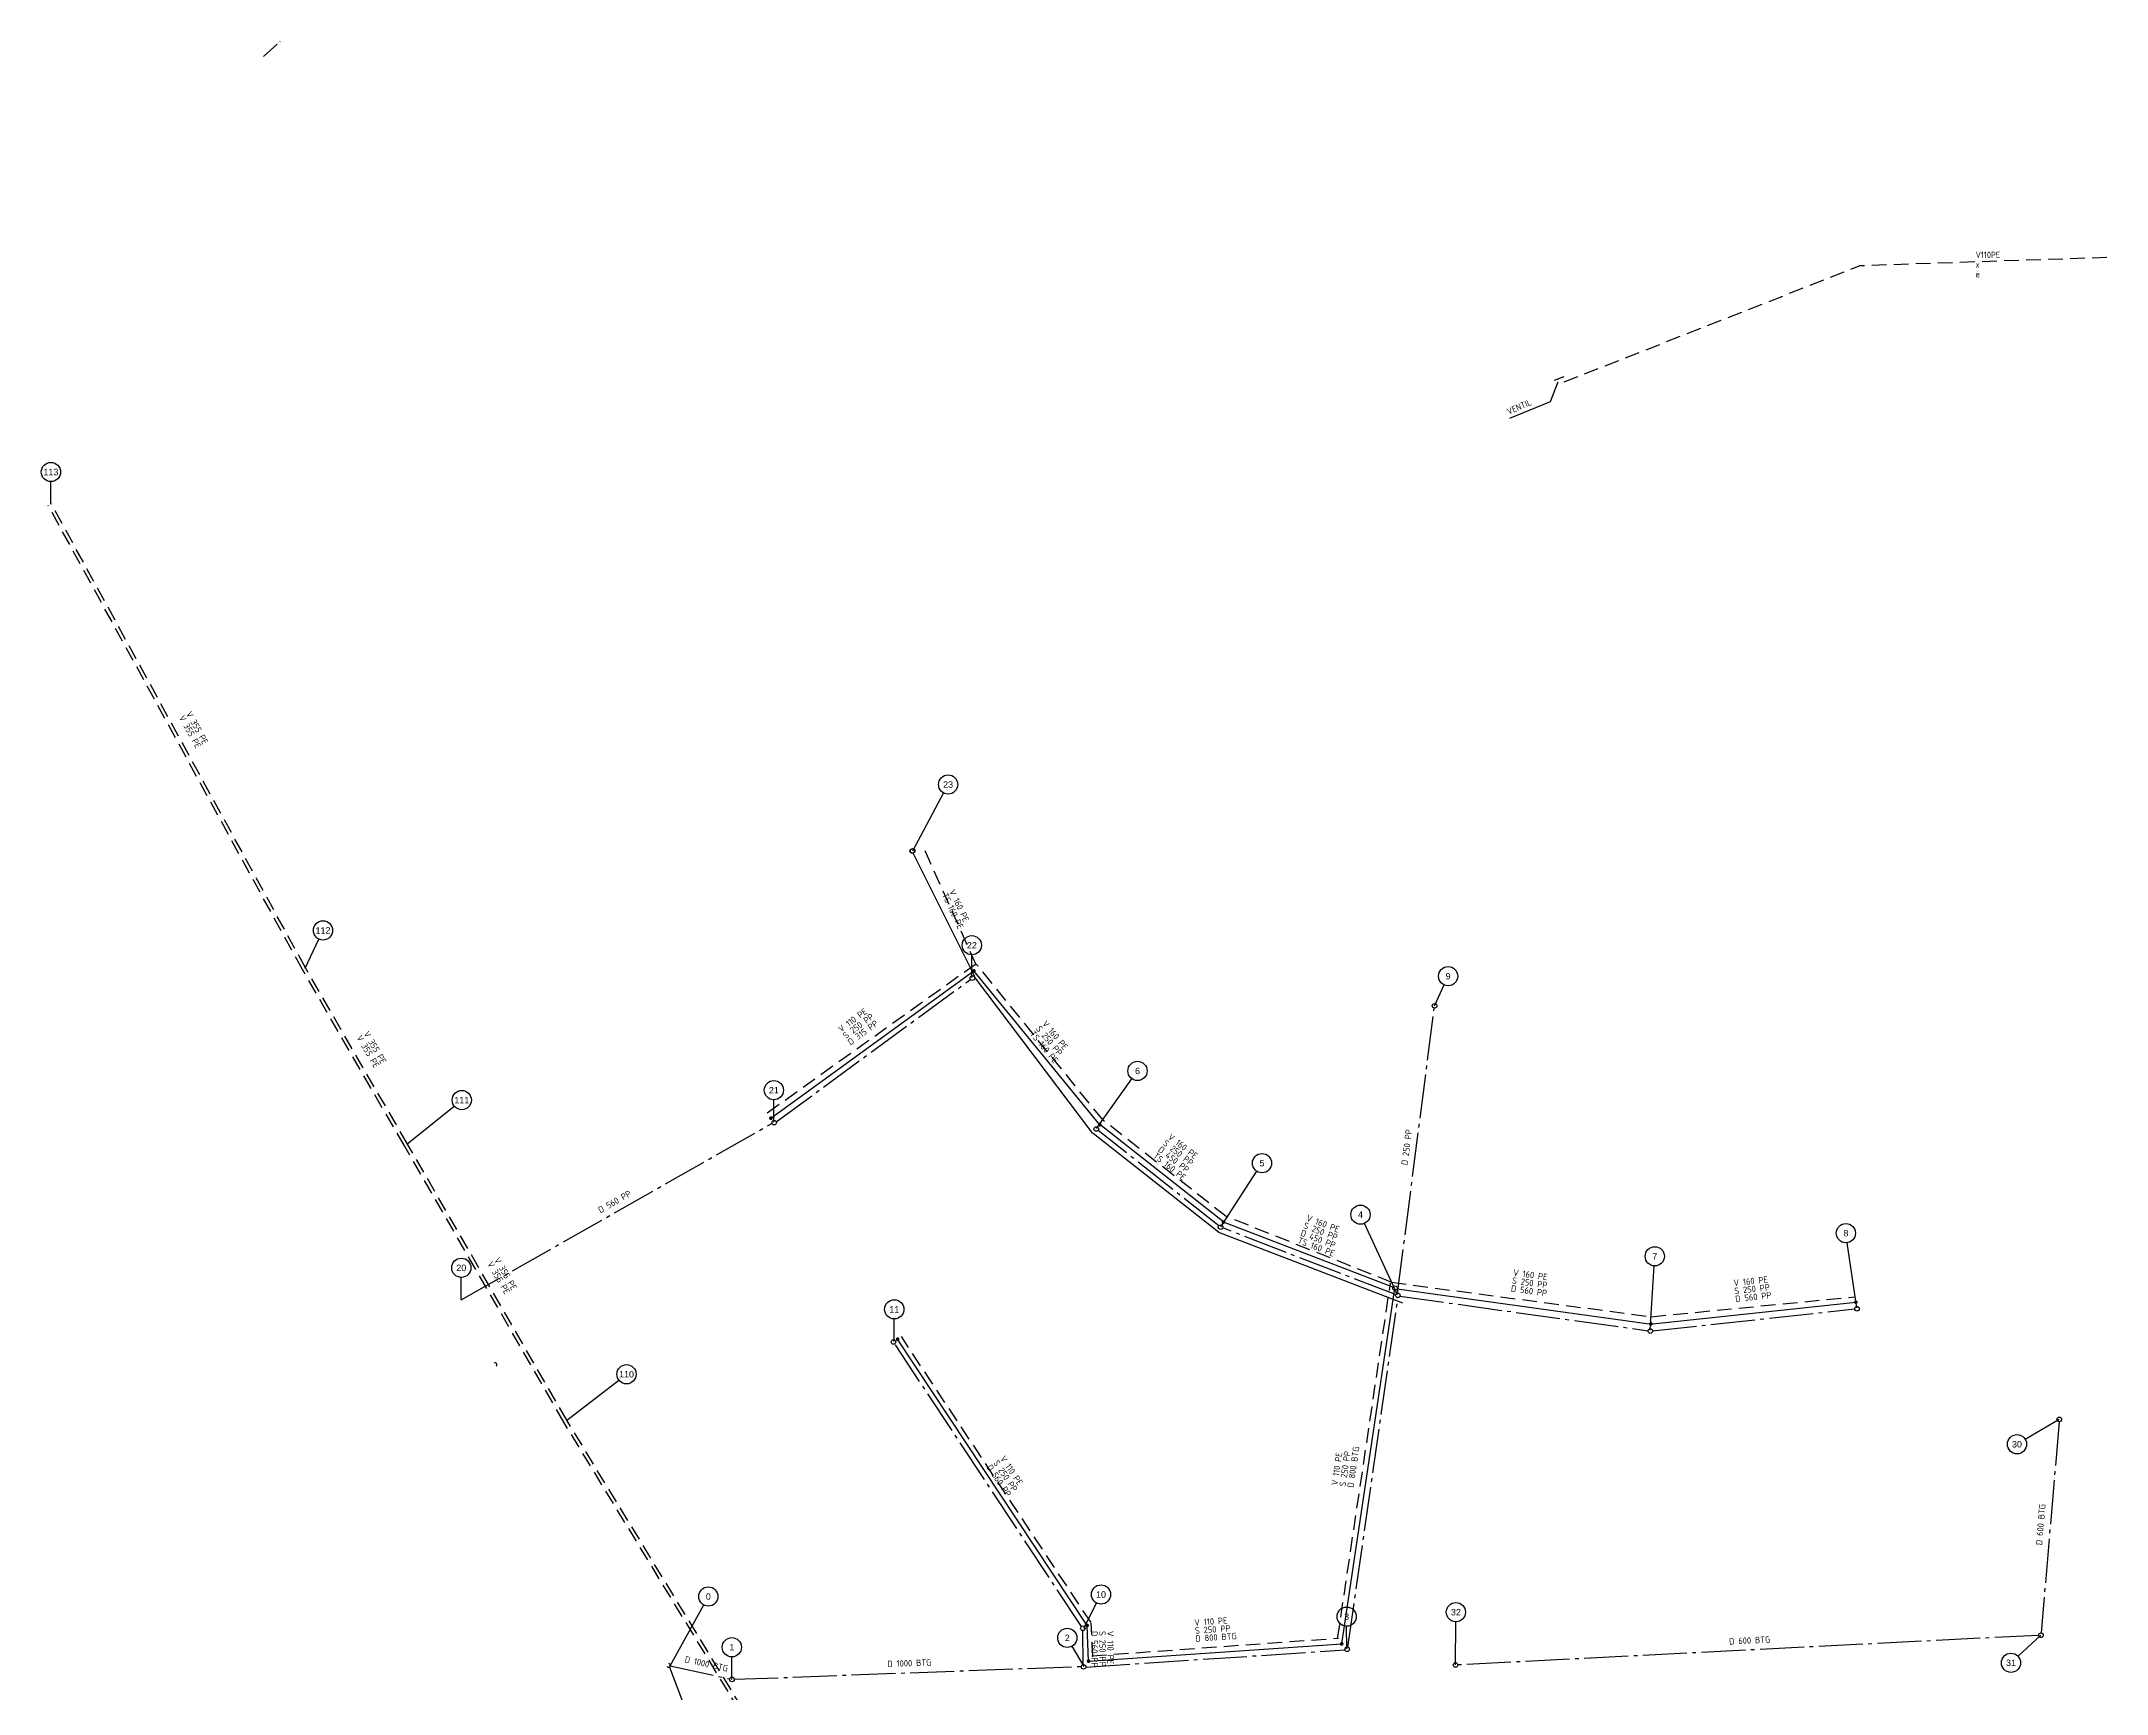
# Model space of a CAD drawing. Header units: metres. Extents: x 119275 to 120955, y 6139297 to 6148667.
# Drawn here: x 119275 to 119837, y 6148217 to 6148667 of the extents above; entities that cross this region are included whole.
import ezdxf
from ezdxf.enums import TextEntityAlignment as Align

# ---------------------------------------------------------------- set-up
doc = ezdxf.new("R2010")
doc.units = ezdxf.units.M
for name, pattern in [('BH90-PMB-DV', [16, 12, -1.5, 1, -1.5]), ('BH90-PMB-SPV', [16, 8, 8]), ('BH90-PMB-V', [6, 4, -2]), ('STRECKPRICK', [7, 5, -1, 0, -1])]:
    doc.linetypes.add(name, pattern=pattern)
doc.layers.get('0').update_dxf_attribs({"linetype": 'CONTINUOUS'})
for name, color, linetype in [('Dagvattenledningar', 5, 'STRECKPRICK'), ('M-41-Brunn_nb', 6, 'CONTINUOUS'), ('M-41-Brunn_tb', 6, 'CONTINUOUS'), ('M-41-Dagvledn', 6, 'BH90-PMB-DV'), ('M-41-Spillvledn', 6, 'BH90-PMB-SPV'), ('M-41-Spillvledn_tryck', 6, 'BH90-PMB-SPV-T'), ('M-41-Vattenledn', 6, 'BH90-PMB-V'), ('M-43-Dimension', 1, 'CONTINUOUS'), ('M-43-Nodmarkering', 3, 'CONTINUOUS'), ('VA_UT_INLOPP', 4, 'CONTINUOUS')]:
    doc.layers.add(name, color=color, linetype=linetype)
doc.styles.add('Arial', font='ARIAL.TTF')
doc.styles.add('ISO', font='ISO')
doc.styles.add('ISO3098', font='iso3098.shx')
doc.linetypes.add('BH90-PMB-SPV-T', pattern='A,8,[16,BH90K.SHX,S=1,R=0,X=0,Y=0],8', length=16)

# ---------------------------------------------------------------- blocks, each defined once
blk = doc.blocks.new('BH90923F')
blk.add_arc((0, -1), 1, 0, 180)
blk = doc.blocks.new('BH90901f')
blk.add_circle((0, 0), 1.25)
at = {"color": 1, "style": 'ISO', "flags": 8}
blk.add_attdef('NB', (-1.3, 1.8), '', height=2.5, dxfattribs=at)
blk = doc.blocks.new('BH90902f')
at = {"const_width": 1}
blk.add_lwpolyline([(-0.5, 0, 1), (0.5, 0, 1)], format="xyb", close=True, dxfattribs=at)
at = {"color": 1, "style": 'ISO', "flags": 8}
blk.add_attdef('TB', (-1.3, 1.8), '', height=2.5, dxfattribs=at)

msp = doc.modelspace()

# ---------------------------------------------------------------- linework, layer by layer
at = {"layer": 'Dagvattenledningar', "extrusion": (1.41091e-08, -2.66725e-08, 1)}
msp.add_line((119335.17, 6148662.55, 0), (119339.74, 6148666.68, 0), dxfattribs=at)
at = {"layer": 'M-41-Dagvledn', "extrusion": (1.41091e-08, -2.66725e-08, 1)}
msp.add_line((119445.86, 6148223.74, 0), (119450.13, 6148212.43, 0), dxfattribs=at)
at = {"layer": 'M-41-Dagvledn', "extrusion": (1.41091e-08, -2.66725e-08, 1), "elevation": -0.16}
for points in [[(119474.93, 6148372.35), (119527.88, 6148411.11)], [(119644.27, 6148325.67), (119654.25, 6148403.3)], [(119389.11, 6148323.8), (119473.77, 6148371.9)], [(119595.52, 6148344.01), (119562.62, 6148369.99)], [(119643.71, 6148325.23), (119596.6, 6148343.4)], [(119630.7, 6148229.22), (119644.35, 6148324.42)], [(119644.89, 6148324.82), (119712.5, 6148315.4)], [(119713.74, 6148315.38), (119768.81, 6148321.33)], [(119558.13, 6148234.85), (119507.23, 6148311.82)], [(119824.52, 6148290.61), (119819.62, 6148233.07)], [(119558.55, 6148224.46), (119558.48, 6148233.72)], [(119818.95, 6148232.42), (119660.65, 6148224.37)], [(119559.31, 6148223.76), (119629.9, 6148228.48)], [(119446.02, 6148224.15), (119462.23, 6148220.55)], [(119463.46, 6148220.44), (119558.07, 6148223.95)]]:
    msp.add_lwpolyline(points, dxfattribs=at)
at = {"layer": 'M-41-Spillvledn', "extrusion": (1.41091e-08, -2.66725e-08, 1), "elevation": -0.16}
for points in [[(119473.47, 6148373.31), (119528.77, 6148413.46)], [(119563.07, 6148371.46), (119528.77, 6148413.46)], [(119596.86, 6148345), (119563.15, 6148371.56)], [(119642.99, 6148327.28), (119596.82, 6148345.02)], [(119629.02, 6148230.09), (119643.44, 6148326.38)], [(119644.16, 6148326.85), (119712.77, 6148317.32)], [(119713.77, 6148317.24), (119769.13, 6148323.17)], [(119559.65, 6148235.1), (119508.01, 6148313.1)], [(119560.05, 6148225.38), (119559.65, 6148235.1)], [(119560.05, 6148225.38), (119629.02, 6148230.09)]]:
    msp.add_lwpolyline(points, dxfattribs=at)
at = {"layer": 'M-41-Spillvledn_tryck', "extrusion": (1.41091e-08, -2.66725e-08, 1), "elevation": -0.16}
for points in [[(119529, 6148411.89), (119512.28, 6148445.53)], [(119561.22, 6148369.17), (119528.92, 6148411.8)], [(119595.43, 6148342.23), (119561.26, 6148369.13)], [(119645.7, 6148322.91), (119595.5, 6148342.19)]]:
    msp.add_lwpolyline(points, dxfattribs=at)
at = {"layer": 'M-41-Vattenledn', "extrusion": (1.41091e-08, -2.66725e-08, 1), "elevation": -0.16, "flags": 128}
for points in [[(119837.49, 6148607.78), (119770.24, 6148605.51), (119689.1, 6148573.62)], [(119687.04, 6148574.35), (119689.69, 6148575.41)]]:
    msp.add_lwpolyline(points, dxfattribs=at)
at = {"layer": 'M-41-Vattenledn', "extrusion": (1.41091e-08, -2.66725e-08, 1), "elevation": -0.16}
for points in [[(119345.81, 6148413.79), (119276.53, 6148540.25)], [(119346.65, 6148414.26), (119277.39, 6148540.66)], [(119529.45, 6148415.11), (119515.33, 6148446.42)], [(119373.59, 6148365.78), (119345.82, 6148413.79)], [(119374.41, 6148366.26), (119346.65, 6148414.26)], [(119472.46, 6148374.77), (119529.19, 6148415.27)], [(119563.98, 6148372.76), (119529.53, 6148415.22)], [(119597.5, 6148346.55), (119563.94, 6148372.8)], [(119417.02, 6148290.52), (119373.59, 6148365.78)], [(119417.84, 6148291.01), (119374.41, 6148366.26)], [(119642.64, 6148328.58), (119597.44, 6148346.58)], [(119627.89, 6148231.45), (119642.3, 6148328.39)], [(119642.58, 6148328.6), (119713.44, 6148319.22)], [(119713.39, 6148319.23), (119768.94, 6148324.65)], [(119560.71, 6148235.88), (119509.03, 6148313.79)], [(119561.23, 6148226.59), (119560.76, 6148235.76)], [(119560.96, 6148226.83), (119628.12, 6148231.66)]]:
    msp.add_lwpolyline(points, dxfattribs=at)
at = {"layer": 'M-41-Vattenledn', "color": 3, "extrusion": (1.41091e-08, -2.66725e-08, 1), "elevation": -0.16}
for points in [[(119602.43, 6147986.61), (119417.02, 6148290.52)], [(119603.25, 6147987.11), (119417.84, 6148291.01)]]:
    msp.add_lwpolyline(points, dxfattribs=at)
at = {"layer": 'M-43-Dimension', "extrusion": (1.41091e-08, -2.66725e-08, 1), "elevation": -0.16, "flags": 128}
msp.add_lwpolyline([(119674.81, 6148564.04), (119685.92, 6148568.55), (119688.01, 6148573.95)], dxfattribs=at)
at = {"layer": 'M-43-Nodmarkering', "extrusion": (1.41091e-08, -2.66725e-08, 1)}
for p, q in [((119277.28, 6148540.6, 0), (119277.28, 6148546.72, 0)), ((119512.11, 6148446.14, 0), (119520.53, 6148461.89, 0)), ((119346.54, 6148414.2, 0), (119350.29, 6148422.1, 0)), ((119528.24, 6148411.68, 0), (119528.23, 6148417.8, 0)), ((119654.33, 6148403.92, 0), (119656.93, 6148409.62, 0)), ((119562.21, 6148370.47, 0), (119571.86, 6148384.04, 0)), ((119474.29, 6148372.19, 0), (119474.28, 6148378.32, 0)), ((119374.3, 6148366.2, 0), (119387.19, 6148376.6, 0)), ((119596.08, 6148343.73, 0), (119605.87, 6148358.85, 0)), ((119644.21, 6148325.17, 0), (119635.24, 6148344.64, 0)), ((119769.41, 6148321.64, 0), (119766.8, 6148339.38, 0)), ((119713.12, 6148315.56, 0), (119714.18, 6148333.06, 0)), ((119389.11, 6148323.8, 0), (119389.1, 6148329.92, 0)), ((119507.1, 6148312.48, 0), (119507.09, 6148318.6, 0)), ((119417.73, 6148290.95, 0), (119432.03, 6148301.95, 0)), ((119824.57, 6148291.24, 0), (119815.31, 6148285.8, 0)), ((119446.02, 6148224.15, 0), (119455.15, 6148240.7, 0)), ((119558.72, 6148234.41, 0), (119562.23, 6148241.22, 0)), ((119630.38, 6148228.77, 0), (119630.37, 6148234.89, 0)), ((119660.02, 6148224.34, 0), (119660.12, 6148236.11, 0)), ((119819.57, 6148232.45, 0), (119813.34, 6148226.73, 0)), ((119462.84, 6148220.42, 0), (119462.83, 6148226.54, 0)), ((119558.81, 6148223.97, 0), (119555.57, 6148229.46, 0))]:
    msp.add_line(p, q, dxfattribs=at)
for centre in [(119277.27, 6148549.35, -0.16), (119521.76, 6148464.21, -0.16), (119351.42, 6148424.47, -0.16), (119528.23, 6148420.43, -0.16), (119658.02, 6148412, -0.16), (119474.28, 6148380.94, -0.16), (119573.38, 6148386.18, -0.16), (119389.23, 6148378.24, -0.16), (119607.3, 6148361.06, -0.16), (119634.14, 6148347.03, -0.16), (119766.42, 6148341.98, -0.16), (119389.1, 6148332.55, -0.16), (119714.34, 6148335.68, -0.16), (119507.09, 6148321.23, -0.16), (119434.12, 6148303.55, -0.16), (119813.04, 6148284.48, -0.16), (119456.42, 6148243, -0.16), (119563.43, 6148243.55, -0.16), (119630.37, 6148237.52, -0.16), (119660.14, 6148238.73, -0.16), (119462.83, 6148229.17, -0.16), (119554.24, 6148231.72, -0.16), (119811.41, 6148224.95, -0.16)]:
    msp.add_circle(centre, 2.62, dxfattribs=at)

# ---------------------------------------------------------------- block references
at = {"layer": 'M-41-Brunn_nb', "extrusion": (1.41091e-08, -2.66725e-08, 1), "zscale": 0.4999973755657552}
for p, xscale, yscale, rotation in [((119512, 6148446.09, -0.16), 0.4999973755645325, 0.4999973755657552, 117.4213178141014), ((119512.11, 6148446.14, -0.16), 0.4999973755657552, 0.4999973755657552, 0.0449887309207433), ((119528.38, 6148411.47, -0.16), 0.4999973755652107, 0.4999973755657553, 36.12258908048434), ((119654.33, 6148403.92, -0.16), 0.4999973755647829, 0.4999973755657553, 81.31746477202861), ((119474.36, 6148372.09, -0.16), 0.4999973755660581, 0.4999973755657552, 36.33674427645903), ((119562.13, 6148370.37, -0.16), 0.4999973755655188, 0.4999973755657553, 141.7158753233011), ((119596.02, 6148343.63, -0.16), 0.4999973755663543, 0.4999973755657553, 159.3479793669326), ((119643.55, 6148327, -0.16), 0.4999973755641781, 0.4999973755657552, 80.77378243070945), ((119644.31, 6148325.05, -0.16), 0.4999973755646536, 0.4999973755657552, 81.12417371746805), ((119769.44, 6148321.4, -0.16), 0.4999973755663422, 0.4999973755657553, 5.661781539150814), ((119713.12, 6148315.32, -0.16), 0.4999973755663422, 0.4999973755657553, -174.3382184608492), ((119506.89, 6148312.34, -0.16), 0.4999973755643455, 0.4999973755657554, 123.5141488267632), ((119824.57, 6148291.24, -0.16), 0.4999973755641501, 0.4999973755657554, 85.13749429640342), ((119558.49, 6148234.34, -0.16), 0.4999973755625552, 0.4999973755657552, 97.49670981042793), ((119819.57, 6148232.45, -0.16), 0.4999973755641501, 0.4999973755657554, -94.86250570359658), ((119630.51, 6148228.63, -0.16), 0.4999973755665763, 0.4999973755657553, 3.228001725151371), ((119462.84, 6148220.42, -0.16), 0.4999973755655977, 0.4999973755657552, -176.3985564267717), ((119558.69, 6148223.85, -0.16), 0.4999973755655977, 0.4999973755657552, 3.601443573228369), ((119660.02, 6148224.34, -0.16), 0.4999973755659561, 0.4999973755657553, -177.0889737918495)]:
    msp.add_blockref('BH90901f', p, dxfattribs=dict(at, xscale=xscale, yscale=yscale, rotation=rotation))
at = {"layer": 'M-41-Brunn_tb', "extrusion": (1.41091e-08, -2.66725e-08, 1), "zscale": 0.4999973755657552}
for p, xscale, yscale, rotation in [((119528.77, 6148413.46, -0.16), 0.4999973755660297, 0.4999973755657551, 35.90642470780951), ((119473.47, 6148373.31, -0.16), 0.4999973755660297, 0.4999973755657552, -144.0935752921905), ((119563.11, 6148371.51, -0.16), 0.4999973755667657, 0.4999973755657553, 141.7643327552915), ((119596.84, 6148345.01, -0.16), 0.4999973755654588, 0.4999973755657552, 159.4396585739572), ((119769.13, 6148323.17, -0.16), 0.4999973755657537, 0.4999973755657552, 5.603113242548403), ((119713.27, 6148317.28, -0.16), 0.4999973755657537, 0.4999973755657553, -174.3968867574516), ((119508.01, 6148313.1, -0.16), 0.4999973755672547, 0.4999973755657554, 123.5458365292616), ((119559.65, 6148235.1, -0.16), 0.499997375568924, 0.4999973755657551, 100.1376624408546), ((119560.05, 6148225.38, -0.16), 0.4999973755658117, 0.4999973755657552, -176.707154150848), ((119629.02, 6148230.09, -0.16), 0.4999973755658117, 0.4999973755657552, 3.292845849152042)]:
    msp.add_blockref('BH90902f', p, dxfattribs=dict(at, xscale=xscale, yscale=yscale, rotation=rotation))
at = {"layer": 'VA_UT_INLOPP', "extrusion": (1.41091e-08, -2.66725e-08, 1), "zscale": 0.9999947511315105}
for p, xscale, yscale, rotation in [((119398.72, 6148306.48, -0.16), 0.4999973755657553, 0.4999973755657553, -53.72038674018025), ((119445.86, 6148223.74, -0.16), 0.4999973755657553, 0.4999973755657553, -159.2886800070972), ((119446.02, 6148224.15, -0.16), 0.4999973755657552, 0.4999973755657552, -102.5349299257134)]:
    msp.add_blockref('BH90923F', p, dxfattribs=dict(at, xscale=xscale, yscale=yscale, rotation=rotation))

# ---------------------------------------------------------------- texts
at = {"layer": 'M-43-Dimension', "extrusion": (1.41091e-08, -2.66725e-08, 1)}
for s, rotation, style, p in [('V110PE', 0.045, 'ISO', (119801.76, 6148607.63, -0.16)), ('x', 0.045, 'ISO', (119801.76, 6148605.01, -0.16)), ('e', 0.045, 'ISO', (119801.76, 6148602.38, -0.16)), ('V 355 PE', 298.7195, 'ISO3098', (119312.07, 6148482.48, -0.16)), ('V 355 PE', 298.7195, 'ISO3098', (119313.99, 6148483.53, -0.16)), ('V 355 PE', 300.0493, 'ISO3098', (119360.46, 6148395.28, -0.16)), ('V 355 PE', 300.0493, 'ISO3098', (119362.36, 6148396.37, -0.16)), ('S 250 PP', 321.7159, 'ISO3098', (119580.16, 6148366.16, -0.16)), ('V 160 PE', 321.7159, 'ISO3098', (119581.51, 6148367.87, -0.16)), ('TS 160 PE', 321.7159, 'ISO3098', (119577.45, 6148362.72, -0.16)), ('D 450 PP', 321.7159, 'ISO3098', (119578.8, 6148364.44, -0.16)), ('D 560 PP', 29.6034, 'ISO3098', (119427.03, 6148347.35, -0.16)), ('S 250 PP', 338.9065, 'ISO3098', (119618.44, 6148343.4, -0.16)), ('V 160 PE', 338.9065, 'ISO3098', (119619.22, 6148345.44, -0.16)), ('TS 160 PE', 338.9065, 'ISO3098', (119616.86, 6148339.32, -0.16)), ('D 450 PP', 338.9065, 'ISO3098', (119617.65, 6148341.36, -0.16)), ('V 160 PE', 6.1658, 'ISO3098', (119735.9, 6148327.53, -0.16)), ('S 250 PP', 6.1658, 'ISO3098', (119736.13, 6148325.36, -0.16)), ('D 560 PP', 6.1658, 'ISO3098', (119736.37, 6148323.18, -0.16)), ('D 560 PP', 303.476, 'ISO3098', (119532.17, 6148278.2, -0.16)), ('S 250 PP', 303.476, 'ISO3098', (119533.99, 6148279.41, -0.16)), ('V 110 PE', 303.476, 'ISO3098', (119535.81, 6148280.61, -0.16)), ('V 110 PE', 3.8324, 'ISO3098', (119588.93, 6148235.01, -0.16)), ('S 250 PP', 3.8324, 'ISO3098', (119589.08, 6148232.83, -0.16)), ('D 800 BTG', 3.8324, 'ISO3098', (119589.22, 6148230.64, -0.16)), ('D 1000 BTG', 347.4651, 'ISO3098', (119449.86, 6148225.09, -0.16))]:
    msp.add_text(s, height=1.75, rotation=rotation, dxfattribs=dict(at, style=style)).set_placement(p)
at = {"layer": 'M-43-Dimension', "extrusion": (1.41091e-08, -2.66725e-08, 1), "oblique": 360}
for s, rotation, style, p in [('VENTIL', 23.0167, 'ISO', (119674.51, 6148564.94, -0.16)), ('TS 160 PE', 295.0781, 'ISO3098', (119520.02, 6148434.15, -0.16)), ('V 160 PE', 295.0781, 'ISO3098', (119522, 6148435.08, -0.16)), ('V 110 PE', 36.1992, 'ISO3098', (119492.62, 6148396.63, -0.16)), ('S 250 PP', 36.1992, 'ISO3098', (119493.91, 6148394.86, -0.16)), ('D 315 PP', 36.1992, 'ISO3098', (119495.21, 6148393.1, -0.16)), ('TS 160 PE', 309.5006, 'ISO3098', (119543.88, 6148396.2, -0.16)), ('S 250 PP', 309.5006, 'ISO3098', (119545.57, 6148397.6, -0.16)), ('V 160 PE', 309.5006, 'ISO3098', (119547.26, 6148398.99, -0.16)), ('D 250 PP', 82.6762, 'ISO3098', (119646.98, 6148360.43, -0.16)), ('V 355 PE', 299.9873, 'ISO3098', (119396.07, 6148333.65, -0.16)), ('V 355 PE', 299.9873, 'ISO3098', (119397.96, 6148334.75, -0.16)), ('D 560 PP', 352.0645, 'ISO3098', (119675.05, 6148326.1, -0.16)), ('S 250 PP', 352.0645, 'ISO3098', (119675.35, 6148328.27, -0.16)), ('V 160 PE', 352.0645, 'ISO3098', (119675.65, 6148330.43, -0.16)), ('V 110 PE', 81.8355, 'ISO3098', (119627.93, 6148273.19, -0.16)), ('S 250 PP', 81.8355, 'ISO3098', (119630.09, 6148272.88, -0.16)), ('D 800 BTG', 81.8355, 'ISO3098', (119632.26, 6148272.57, -0.16)), ('D 600 BTG', 85.1375, 'ISO3098', (119819.9, 6148256.94, -0.16)), ('D 560 PP', 270.4616, 'ISO3098', (119560.73, 6148233.58, -0.16)), ('S 250 PP', 270.4616, 'ISO3098', (119562.92, 6148233.6, -0.16)), ('V 110 PE', 270.4616, 'ISO3098', (119565.1, 6148233.62, -0.16)), ('D 600 BTG', 2.911, 'ISO3098', (119734.64, 6148229.88, -0.16)), ('D 1000 BTG', 2.1231, 'ISO3098', (119505.25, 6148223.74, -0.16))]:
    msp.add_text(s, height=1.75, rotation=rotation, dxfattribs=dict(at, style=style)).set_placement(p)
at = {"layer": 'M-43-Nodmarkering', "extrusion": (1.41091e-08, -2.66725e-08, 1), "style": 'Arial'}
for s, p in [('113', (119277.27, 6148549.35, -0.16)), ('23', (119521.76, 6148464.21, -0.16)), ('112', (119351.42, 6148424.47, -0.16)), ('22', (119528.23, 6148420.43, -0.16)), ('9', (119658.02, 6148412, -0.16)), ('6', (119573.38, 6148386.18, -0.16)), ('111', (119389.23, 6148378.24, -0.16)), ('21', (119474.28, 6148380.94, -0.16)), ('5', (119607.3, 6148361.06, -0.16)), ('4', (119634.14, 6148347.03, -0.16)), ('8', (119766.42, 6148341.98, -0.16)), ('20', (119389.1, 6148332.55, -0.16)), ('7', (119714.34, 6148335.68, -0.16)), ('11', (119507.09, 6148321.23, -0.16)), ('110', (119434.12, 6148303.55, -0.16)), ('30', (119813.04, 6148284.48, -0.16)), ('0', (119456.42, 6148243, -0.16)), ('10', (119563.43, 6148243.55, -0.16)), ('3', (119630.37, 6148237.52, -0.16)), ('32', (119660.14, 6148238.73, -0.16)), ('2', (119554.24, 6148231.72, -0.16)), ('1', (119462.83, 6148229.17, -0.16)), ('31', (119811.41, 6148224.95, -0.16))]:
    msp.add_text(s, height=1.75, rotation=0.045, dxfattribs=at).set_placement(p, align=Align.MIDDLE_CENTER)

doc.saveas('drawing.dxf')
